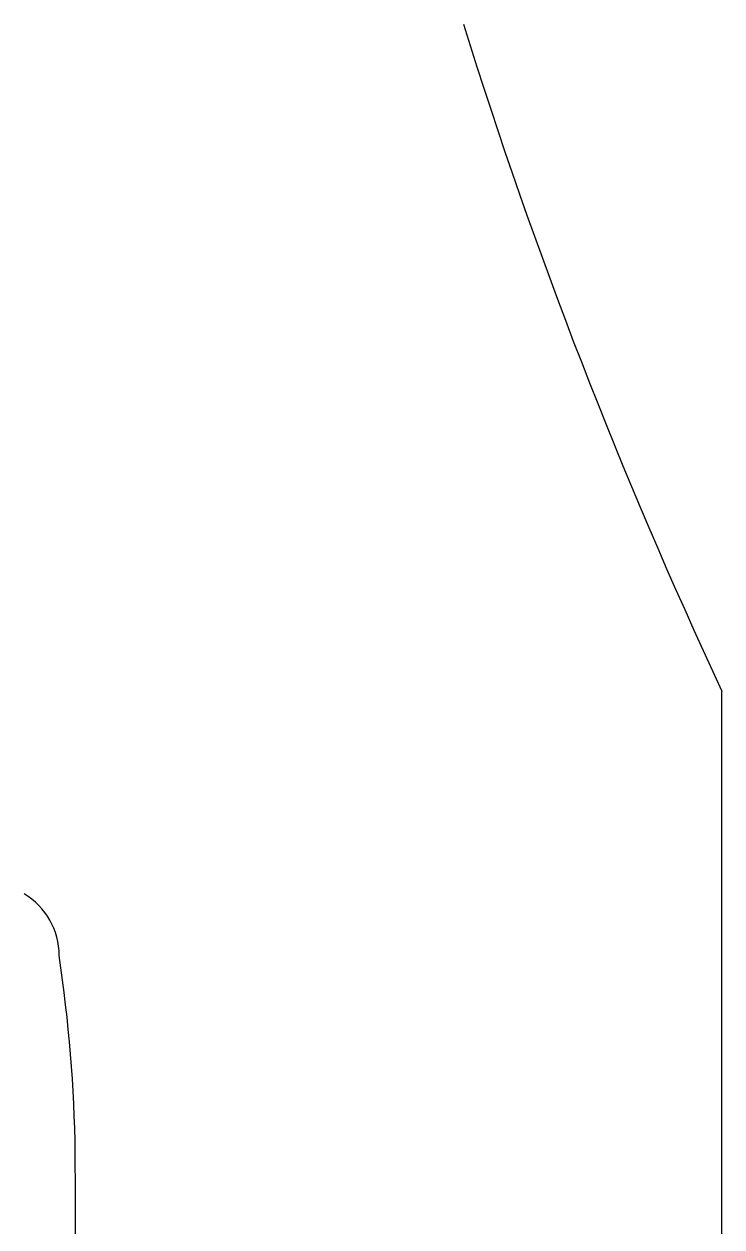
# Model space of a CAD drawing. Extents: x 648 to 724, y 789 to 934.
# Drawn here: x 668.664 to 671.469, y 842.419 to 847.256 of the extents above; entities that cross this region are included whole.
import ezdxf

# ---------------------------------------------------------------- set-up
doc = ezdxf.new("R2010")
doc.units = 0
doc.header["$MEASUREMENT"] = 0
doc.layers.add('1', color=4, linetype='Continuous')
doc.layers.add('1_CYAN', color=4, linetype='Continuous')

# ---------------------------------------------------------------- blocks, each defined once
blk = doc.blocks.new('2010GLOW')
at = {"layer": '1_CYAN', "color": 3}
blk.add_line((23.4909, 32.2654), (23.4909, 38.9689), dxfattribs=at)
for centre, radius, start, end in [((42.6733, 47.9418), 21.1773, 197.28081, 205.06878), ((20.5402, 37.9065), 0.2864, 359.6936, 59.4779), ((14.9745, 37.0255), 5.9177, 0.81598, 8.54602), ((-2264.9021, 31.9803), 2285.7995, 359.8714252, 0.1285748)]:
    blk.add_arc(centre, radius, start, end, dxfattribs=at)

msp = doc.modelspace()

# ---------------------------------------------------------------- block references
at = {"layer": '1'}
msp.add_blockref('2010GLOW', (647.9779, 805.6054), dxfattribs=at)

doc.saveas('drawing.dxf')
